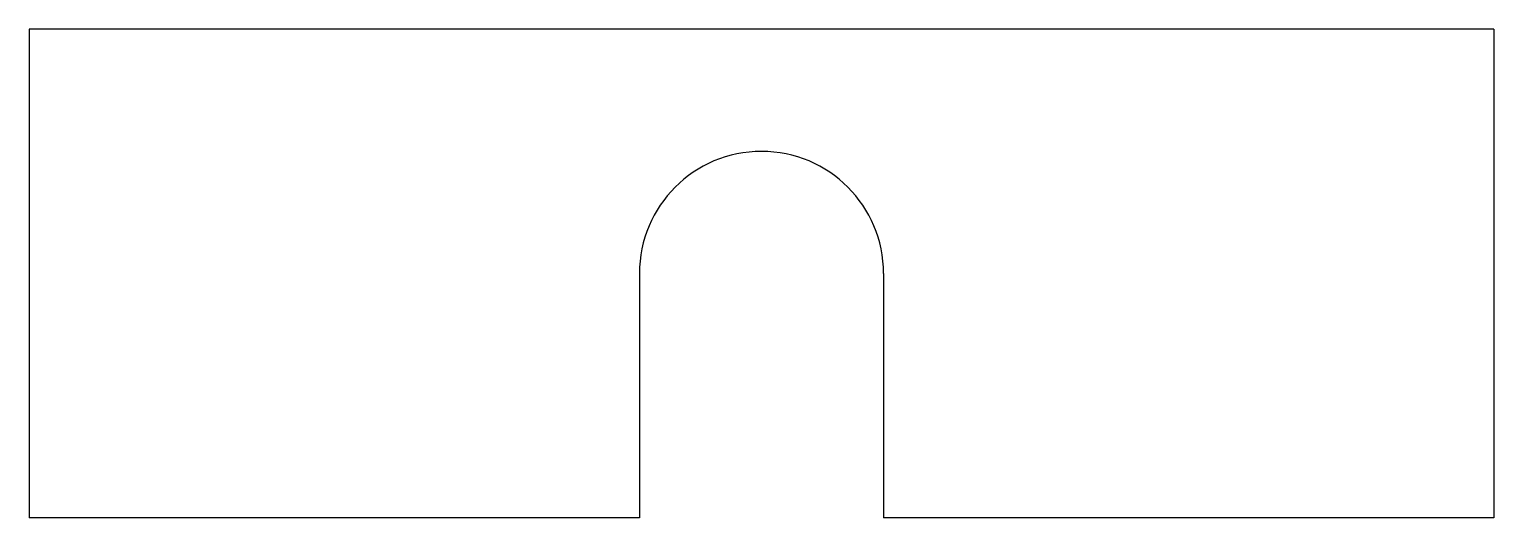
# Model space of a CAD drawing. Extents: x -15 to 15, y -5 to 5.
import ezdxf

# ---------------------------------------------------------------- set-up
doc = ezdxf.new("R2010")
doc.units = 0
doc.layers.get('0').update_dxf_attribs({"linetype": 'CONTINUOUS'})

msp = doc.modelspace()

# ---------------------------------------------------------------- linework, layer by layer
at = {"color": 7, "linetype": 'CONTINUOUS'}
for p, q in [((-15, 5), (-15, -5)), ((15, 5), (-15, 5)), ((15, 5), (15, -5)), ((-2.5, 0), (-2.5, -5)), ((2.5, 0), (2.5, -5)), ((-2.5, -5), (-15, -5)), ((15, -5), (2.5, -5))]:
    msp.add_line(p, q, dxfattribs=at)
msp.add_arc((0, 0), 2.5, 0, 180, dxfattribs=at)

doc.saveas('drawing.dxf')
